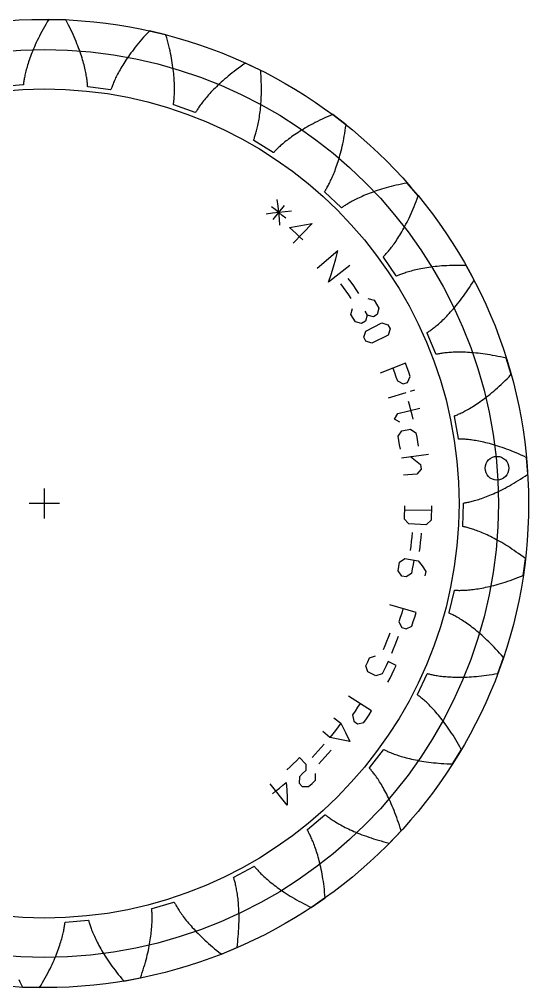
# Model space of a CAD drawing. Extents: x -3.2 to 3.2, y -3.2 to 3.2.
# Drawn here: x -0.16 to 3.2, y -3.2 to 3.2 of the extents above; entities that cross this region are included whole.
import ezdxf

# ---------------------------------------------------------------- set-up
doc = ezdxf.new("R2010")
doc.units = 0
doc.header["$MEASUREMENT"] = 0
for name, color, linetype in [('gear', 7, 'CONTINUOUS'), ('gear_guides', 5, 'CONTINUOUS'), ('gear_texts', 7, 'CONTINUOUS')]:
    doc.layers.add(name, color=color, linetype=linetype)

msp = doc.modelspace()

# ---------------------------------------------------------------- linework, layer by layer
at = {"layer": 'gear'}
msp.add_lwpolyline([(-0.168378, -3.146338), (-0.160129, -3.162644), (-0.15152, -3.179182), (-0.142543, -3.195946), (-0.142257, -3.196473), (-0.142113, -3.196737), (-0.142077, -3.196803), (-0.142059, -3.196836), (-0.14204, -3.196846), (-0.030646, -3.199853), (-0.030627, -3.199844), (-0.030607, -3.199812), (-0.030568, -3.199749), (-0.03041, -3.199493), (-0.030096, -3.198982), (-0.020228, -3.182727), (-0.010739, -3.166677), (-0.001622, -3.15084), (0.007129, -3.135222), (0.015519, -3.119828), (0.023557, -3.104666), (0.031247, -3.089741), (0.038597, -3.07506), (0.045613, -3.060628), (0.052303, -3.04645), (0.058673, -3.032533), (0.06473, -3.018882), (0.070481, -3.005503), (0.075934, -2.9924), (0.081095, -2.979579), (0.085973, -2.967044), (0.090573, -2.9548), (0.094905, -2.942853), (0.098974, -2.931207), (0.10279, -2.919865), (0.106359, -2.908833), (0.10969, -2.898115), (0.112789, -2.887714), (0.115666, -2.877634), (0.118327, -2.86788), (0.120782, -2.858455), (0.123037, -2.849361), (0.125101, -2.840604), (0.126982, -2.832184), (0.128688, -2.824107), (0.130228, -2.816374), (0.13161, -2.808989), (0.132841, -2.801953), (0.133931, -2.79527), (0.134888, -2.788942), (0.13572, -2.78297), (0.136435, -2.777357), (0.137042, -2.772105), (0.13755, -2.767215), (0.140491, -2.766435), (0.289544, -2.754826), (0.29257, -2.755141), (0.293828, -2.759893), (0.295242, -2.764988), (0.296818, -2.770422), (0.298564, -2.776193), (0.300489, -2.782297), (0.302601, -2.788731), (0.304907, -2.795491), (0.307415, -2.802574), (0.310134, -2.809975), (0.31307, -2.817691), (0.316232, -2.825717), (0.319627, -2.834049), (0.323263, -2.842684), (0.327147, -2.851616), (0.331287, -2.86084), (0.335689, -2.870353), (0.340362, -2.880148), (0.345312, -2.890222), (0.350546, -2.900568), (0.356072, -2.911182), (0.361896, -2.922058), (0.368025, -2.933191), (0.374466, -2.944574), (0.381225, -2.956202), (0.388309, -2.96807), (0.395725, -2.980171), (0.403478, -2.992498), (0.411576, -3.005047), (0.420024, -3.01781), (0.428828, -3.03078), (0.437995, -3.043952), (0.447529, -3.057318), (0.457438, -3.070873), (0.467726, -3.084607), (0.478399, -3.098516), (0.489462, -3.112591), (0.500921, -3.126826), (0.512781, -3.141212), (0.525046, -3.155743), (0.525436, -3.1562), (0.525631, -3.156428), (0.52568, -3.156485), (0.525705, -3.156513), (0.525725, -3.156519), (0.63531, -3.1363), (0.635328, -3.136288), (0.63534, -3.136252), (0.635365, -3.136182), (0.635466, -3.135899), (0.635668, -3.135333), (0.64194, -3.117382), (0.647885, -3.09971), (0.65351, -3.082324), (0.658822, -3.065227), (0.663829, -3.048426), (0.668538, -3.031924), (0.672957, -3.015727), (0.677094, -2.999838), (0.680957, -2.984262), (0.684553, -2.969004), (0.68789, -2.954066), (0.690977, -2.939455), (0.69382, -2.925172), (0.69643, -2.911221), (0.698813, -2.897607), (0.700977, -2.884332), (0.702932, -2.8714), (0.704684, -2.858813), (0.706244, -2.846575), (0.707618, -2.834688), (0.708815, -2.823155), (0.709845, -2.811978), (0.710714, -2.80116), (0.711432, -2.790703), (0.712007, -2.780608), (0.712448, -2.770879), (0.712764, -2.761515), (0.712962, -2.75252), (0.713051, -2.743893), (0.713041, -2.735638), (0.712939, -2.727754), (0.712755, -2.720243), (0.712497, -2.713105), (0.712174, -2.706341), (0.711794, -2.699952), (0.711366, -2.693938), (0.710898, -2.688298), (0.710401, -2.683035), (0.709881, -2.678146), (0.712595, -2.676772), (0.855977, -2.634427), (0.859002, -2.634105), (0.861222, -2.638492), (0.863663, -2.643182), (0.866335, -2.64817), (0.869243, -2.653452), (0.872395, -2.659022), (0.875798, -2.664877), (0.879459, -2.671009), (0.883385, -2.677416), (0.887583, -2.68409), (0.89206, -2.691026), (0.896821, -2.69822), (0.901875, -2.705664), (0.907226, -2.713354), (0.912883, -2.721283), (0.91885, -2.729446), (0.925134, -2.737835), (0.931741, -2.746445), (0.938677, -2.755269), (0.945948, -2.764301), (0.95356, -2.773534), (0.961518, -2.782962), (0.969827, -2.792577), (0.978494, -2.802372), (0.987523, -2.812341), (0.99692, -2.822476), (1.00669, -2.832771), (1.016837, -2.843217), (1.027367, -2.853808), (1.038283, -2.864535), (1.049592, -2.875392), (1.061297, -2.88637), (1.073402, -2.897462), (1.085912, -2.90866), (1.098831, -2.919956), (1.112162, -2.931341), (1.12591, -2.942809), (1.140078, -2.95435), (1.15467, -2.965956), (1.169689, -2.977619), (1.170165, -2.977985), (1.170403, -2.978167), (1.170463, -2.978213), (1.170493, -2.978236), (1.170514, -2.978237), (1.273501, -2.935676), (1.273515, -2.93566), (1.27352, -2.935623), (1.27353, -2.935549), (1.27357, -2.935251), (1.273649, -2.934656), (1.276053, -2.915793), (1.278194, -2.897271), (1.280081, -2.879095), (1.281722, -2.861268), (1.283126, -2.843793), (1.284302, -2.826672), (1.285256, -2.80991), (1.286, -2.793508), (1.286539, -2.77747), (1.286884, -2.761797), (1.287043, -2.746493), (1.287024, -2.731558), (1.286836, -2.716996), (1.286488, -2.702808), (1.285988, -2.688996), (1.285345, -2.675561), (1.284568, -2.662505), (1.283666, -2.649829), (1.282647, -2.637534), (1.28152, -2.625621), (1.280293, -2.614091), (1.278976, -2.602945), (1.277577, -2.592182), (1.276105, -2.581804), (1.274569, -2.571811), (1.272978, -2.562202), (1.271339, -2.552978), (1.269663, -2.544137), (1.267957, -2.535681), (1.26623, -2.527608), (1.264492, -2.519917), (1.26275, -2.512609), (1.261014, -2.50568), (1.259291, -2.499132), (1.257591, -2.492961), (1.255922, -2.487167), (1.254292, -2.481749), (1.252711, -2.476703), (1.251186, -2.47203), (1.253555, -2.470121), (1.385, -2.39889), (1.387892, -2.397947), (1.390975, -2.401777), (1.394339, -2.405856), (1.397989, -2.41018), (1.401931, -2.414742), (1.406173, -2.419535), (1.410719, -2.424554), (1.415575, -2.429792), (1.420747, -2.435242), (1.426241, -2.440897), (1.432062, -2.446751), (1.438215, -2.452798), (1.444706, -2.459029), (1.451539, -2.465438), (1.458721, -2.472018), (1.466254, -2.478761), (1.474145, -2.485661), (1.482398, -2.492709), (1.491017, -2.499898), (1.500007, -2.507221), (1.509372, -2.51467), (1.519116, -2.522237), (1.529243, -2.529914), (1.539757, -2.537693), (1.550662, -2.545567), (1.561961, -2.553527), (1.573657, -2.561566), (1.585755, -2.569674), (1.598256, -2.577844), (1.611165, -2.586067), (1.624484, -2.594335), (1.638215, -2.60264), (1.652362, -2.610973), (1.666927, -2.619325), (1.681912, -2.627688), (1.697319, -2.636053), (1.713151, -2.644411), (1.729409, -2.652755), (1.746095, -2.661073), (1.76321, -2.669359), (1.763752, -2.669618), (1.764023, -2.669747), (1.764091, -2.669779), (1.764125, -2.669795), (1.764146, -2.669792), (1.856033, -2.606749), (1.856044, -2.60673), (1.856041, -2.606693), (1.856035, -2.606618), (1.856012, -2.606319), (1.855966, -2.60572), (1.854395, -2.58677), (1.852639, -2.568208), (1.850705, -2.550037), (1.848604, -2.532258), (1.846345, -2.514872), (1.843935, -2.497882), (1.841384, -2.481287), (1.8387, -2.465089), (1.835894, -2.449289), (1.832973, -2.433887), (1.829946, -2.418884), (1.826822, -2.40428), (1.823611, -2.390075), (1.820321, -2.376269), (1.81696, -2.362863), (1.813538, -2.349855), (1.810063, -2.337246), (1.806545, -2.325035), (1.802992, -2.31322), (1.799413, -2.301802), (1.795816, -2.290779), (1.79221, -2.28015), (1.788604, -2.269914), (1.785007, -2.260068), (1.781426, -2.250613), (1.777872, -2.241545), (1.774351, -2.232863), (1.770873, -2.224564), (1.767447, -2.216647), (1.764079, -2.20911), (1.76078, -2.201949), (1.757557, -2.195161), (1.754418, -2.188746), (1.751371, -2.182698), (1.748425, -2.177016), (1.745588, -2.171696), (1.742868, -2.166734), (1.740272, -2.162128), (1.737808, -2.157874), (1.739729, -2.155514), (1.853492, -2.058511), (1.856125, -2.056987), (1.859937, -2.060092), (1.864075, -2.063383), (1.868544, -2.066854), (1.873349, -2.070496), (1.878494, -2.074303), (1.883984, -2.078267), (1.889823, -2.08238), (1.896016, -2.086636), (1.902565, -2.091025), (1.909476, -2.095542), (1.916752, -2.100176), (1.924396, -2.104922), (1.932413, -2.10977), (1.940805, -2.114713), (1.949577, -2.119743), (1.95873, -2.124851), (1.968267, -2.130029), (1.978193, -2.135269), (1.988509, -2.140563), (1.999218, -2.145902), (2.010322, -2.151278), (2.021824, -2.156681), (2.033726, -2.162105), (2.04603, -2.16754), (2.058736, -2.172977), (2.071849, -2.178407), (2.085367, -2.183823), (2.099294, -2.189216), (2.113631, -2.194575), (2.128377, -2.199894), (2.143535, -2.205162), (2.159106, -2.210371), (2.175089, -2.215513), (2.191485, -2.220577), (2.208295, -2.225556), (2.225518, -2.230441), (2.243155, -2.235221), (2.261206, -2.239889), (2.279671, -2.244435), (2.280254, -2.244575), (2.280546, -2.244645), (2.280619, -2.244663), (2.280656, -2.244672), (2.280676, -2.244664), (2.357448, -2.163894), (2.357455, -2.163874), (2.357444, -2.163838), (2.357423, -2.163766), (2.357338, -2.163478), (2.357169, -2.162902), (2.351692, -2.144692), (2.346114, -2.126901), (2.340445, -2.109529), (2.334694, -2.092575), (2.328869, -2.07604), (2.322979, -2.059921), (2.317034, -2.04422), (2.311041, -2.028934), (2.305011, -2.014062), (2.298951, -1.999604), (2.292871, -1.985558), (2.28678, -1.971923), (2.280685, -1.958696), (2.274596, -1.945876), (2.268522, -1.933461), (2.26247, -1.92145), (2.25645, -1.909838), (2.25047, -1.898625), (2.244538, -1.887808), (2.238663, -1.877383), (2.232853, -1.867349), (2.227116, -1.857702), (2.22146, -1.848439), (2.215895, -1.839557), (2.210427, -1.831052), (2.205064, -1.822921), (2.199816, -1.815161), (2.194689, -1.807767), (2.189691, -1.800735), (2.18483, -1.794062), (2.180114, -1.787744), (2.17555, -1.781775), (2.171145, -1.776152), (2.166908, -1.770871), (2.162845, -1.765925), (2.158964, -1.761311), (2.155271, -1.757024), (2.151774, -1.753058), (2.14848, -1.749408), (2.149868, -1.746701), (2.240977, -1.628165), (2.243236, -1.626127), (2.24761, -1.628372), (2.252342, -1.630731), (2.257435, -1.633196), (2.262892, -1.63576), (2.268716, -1.638413), (2.274911, -1.641149), (2.281477, -1.643959), (2.288419, -1.646834), (2.295738, -1.649766), (2.303437, -1.652747), (2.311517, -1.655767), (2.319982, -1.65882), (2.328831, -1.661895), (2.338068, -1.664986), (2.347693, -1.668082), (2.357708, -1.671175), (2.368114, -1.674257), (2.378912, -1.677319), (2.390104, -1.680352), (2.401689, -1.683348), (2.413668, -1.686297), (2.426042, -1.689192), (2.438811, -1.692022), (2.451976, -1.69478), (2.465535, -1.697457), (2.47949, -1.700042), (2.493839, -1.702529), (2.508583, -1.704908), (2.523721, -1.70717), (2.539251, -1.709306), (2.555173, -1.711308), (2.571486, -1.713166), (2.588189, -1.714872), (2.60528, -1.716417), (2.622757, -1.717792), (2.64062, -1.718989), (2.658866, -1.719998), (2.677493, -1.720811), (2.696499, -1.721419), (2.697099, -1.721435), (2.697399, -1.721442), (2.697474, -1.721444), (2.697512, -1.721445), (2.69753, -1.721434), (2.755831, -1.626467), (2.755833, -1.626446), (2.755815, -1.626413), (2.75578, -1.626347), (2.755637, -1.626082), (2.755352, -1.625554), (2.746208, -1.608881), (2.737054, -1.592639), (2.727897, -1.576825), (2.718746, -1.561437), (2.70961, -1.546474), (2.700498, -1.531933), (2.691418, -1.51781), (2.682378, -1.504104), (2.673388, -1.490812), (2.664455, -1.477929), (2.655587, -1.465454), (2.646794, -1.453383), (2.638083, -1.441713), (2.629461, -1.430439), (2.620938, -1.419559), (2.612522, -1.409067), (2.604219, -1.398961), (2.596038, -1.389237), (2.587987, -1.379889), (2.580073, -1.370914), (2.572303, -1.362307), (2.564686, -1.354063), (2.557228, -1.346179), (2.549937, -1.338648), (2.542821, -1.331466), (2.535885, -1.324627), (2.529138, -1.318128), (2.522585, -1.311961), (2.516235, -1.306123), (2.510093, -1.300606), (2.504166, -1.295406), (2.498461, -1.290517), (2.492983, -1.285933), (2.48774, -1.281647), (2.482738, -1.277655), (2.477982, -1.273948), (2.473479, -1.270522), (2.469234, -1.26737), (2.465253, -1.264485), (2.466048, -1.261549), (2.530521, -1.126661), (2.532306, -1.124198), (2.537052, -1.125484), (2.542171, -1.126807), (2.547665, -1.12816), (2.553536, -1.129533), (2.559785, -1.130918), (2.566412, -1.132306), (2.57342, -1.133689), (2.580808, -1.135058), (2.588576, -1.136404), (2.596727, -1.137719), (2.605259, -1.138993), (2.614172, -1.140219), (2.623468, -1.141388), (2.633145, -1.14249), (2.643204, -1.143517), (2.653643, -1.144461), (2.664463, -1.145312), (2.675662, -1.146062), (2.687239, -1.146702), (2.699194, -1.147224), (2.711524, -1.147618), (2.72423, -1.147876), (2.737309, -1.14799), (2.750759, -1.147951), (2.764579, -1.147749), (2.778766, -1.147378), (2.793319, -1.146827), (2.808235, -1.146088), (2.823512, -1.145153), (2.839147, -1.144014), (2.855137, -1.142661), (2.87148, -1.141087), (2.888173, -1.139283), (2.905211, -1.137241), (2.922593, -1.134953), (2.940314, -1.132409), (2.958371, -1.129603), (2.97676, -1.126525), (2.995477, -1.123168), (2.996067, -1.123059), (2.996362, -1.123004), (2.996436, -1.12299), (2.996473, -1.122983), (2.996488, -1.122968), (3.033771, -1.017955), (3.033769, -1.017934), (3.033744, -1.017905), (3.033696, -1.017848), (3.033501, -1.01762), (3.033112, -1.017162), (3.020702, -1.002754), (3.008371, -0.98877), (2.996126, -0.975206), (2.983976, -0.962057), (2.971929, -0.94932), (2.959992, -0.936991), (2.948175, -0.925065), (2.936483, -0.913538), (2.924925, -0.902405), (2.913509, -0.891662), (2.902242, -0.881303), (2.891131, -0.871324), (2.880183, -0.86172), (2.869406, -0.852485), (2.858807, -0.843614), (2.848393, -0.835102), (2.838171, -0.826943), (2.828147, -0.819132), (2.818328, -0.811662), (2.808721, -0.804529), (2.799332, -0.797725), (2.790167, -0.791246), (2.781233, -0.785084), (2.772536, -0.779233), (2.764081, -0.773688), (2.755875, -0.768441), (2.747924, -0.763486), (2.740233, -0.758817), (2.732807, -0.754426), (2.725652, -0.750307), (2.718774, -0.746453), (2.712177, -0.742857), (2.705866, -0.739512), (2.699847, -0.73641), (2.694124, -0.733544), (2.688701, -0.730908), (2.683584, -0.728493), (2.678776, -0.726292), (2.674283, -0.724298), (2.67445, -0.721261), (2.709469, -0.575915), (2.710703, -0.573135), (2.715612, -0.573406), (2.720894, -0.573637), (2.72655, -0.573817), (2.732578, -0.57394), (2.738978, -0.573995), (2.74575, -0.573975), (2.752892, -0.573871), (2.760402, -0.573674), (2.768281, -0.573375), (2.776527, -0.572967), (2.785138, -0.57244), (2.794111, -0.571786), (2.803447, -0.570996), (2.813142, -0.570062), (2.823194, -0.568976), (2.833602, -0.567728), (2.844362, -0.566311), (2.855472, -0.564716), (2.866929, -0.562936), (2.878731, -0.56096), (2.890874, -0.558782), (2.903356, -0.556393), (2.916172, -0.553785), (2.92932, -0.55095), (2.942796, -0.54788), (2.956596, -0.544567), (2.970717, -0.541002), (2.985153, -0.537178), (2.999902, -0.533088), (3.014958, -0.528723), (3.030318, -0.524075), (3.045977, -0.519138), (3.061929, -0.513903), (3.078171, -0.508363), (3.094697, -0.50251), (3.111502, -0.496338), (3.128581, -0.489838), (3.145928, -0.483005), (3.163538, -0.47583), (3.164093, -0.4756), (3.16437, -0.475485), (3.16444, -0.475456), (3.164474, -0.475442), (3.164486, -0.475424), (3.179121, -0.364954), (3.179114, -0.364934), (3.179084, -0.364911), (3.179025, -0.364865), (3.178787, -0.364682), (3.178311, -0.364315), (3.163177, -0.352803), (3.148207, -0.341688), (3.13341, -0.330965), (3.118792, -0.32063), (3.10436, -0.310677), (3.090121, -0.301098), (3.076082, -0.29189), (3.062249, -0.283046), (3.048629, -0.274559), (3.035229, -0.266424), (3.022054, -0.258634), (3.009111, -0.251184), (2.996406, -0.244065), (2.983944, -0.237273), (2.971733, -0.2308), (2.959777, -0.224639), (2.948081, -0.218784), (2.936652, -0.213227), (2.925495, -0.207962), (2.914614, -0.202982), (2.904016, -0.198279), (2.893704, -0.193847), (2.883684, -0.189677), (2.873961, -0.185763), (2.864538, -0.182096), (2.855421, -0.17867), (2.846613, -0.175477), (2.838119, -0.172509), (2.829943, -0.169758), (2.822088, -0.167216), (2.814558, -0.164877), (2.807358, -0.162731), (2.80049, -0.16077), (2.793957, -0.158988), (2.787763, -0.157375), (2.781911, -0.155923), (2.776404, -0.154625), (2.771243, -0.153472), (2.766433, -0.152456), (2.765965, -0.14945), (2.77, 0), (2.770629, 0.002976), (2.775487, 0.003732), (2.780702, 0.004605), (2.786272, 0.005604), (2.792193, 0.006737), (2.798465, 0.008014), (2.805085, 0.009441), (2.812049, 0.011028), (2.819355, 0.012782), (2.826999, 0.014712), (2.83498, 0.016826), (2.843293, 0.019132), (2.851934, 0.021638), (2.860902, 0.024351), (2.870191, 0.02728), (2.879797, 0.030433), (2.889718, 0.033817), (2.899948, 0.03744), (2.910484, 0.04131), (2.921321, 0.045434), (2.932454, 0.04982), (2.943879, 0.054475), (2.955591, 0.059407), (2.967586, 0.064622), (2.979857, 0.070129), (2.9924, 0.075934), (3.005209, 0.082044), (3.01828, 0.088467), (3.031606, 0.095209), (3.045182, 0.102276), (3.059002, 0.109676), (3.07306, 0.117416), (3.08735, 0.125501), (3.101865, 0.133938), (3.1166, 0.142734), (3.131548, 0.151895), (3.146703, 0.161426), (3.162057, 0.171334), (3.177604, 0.181625), (3.193338, 0.192305), (3.193833, 0.192645), (3.19408, 0.192815), (3.194142, 0.192858), (3.194173, 0.192879), (3.194181, 0.192899), (3.185528, 0.303997), (3.185517, 0.304016), (3.185483, 0.304032), (3.185415, 0.304065), (3.185144, 0.304194), (3.184603, 0.304454), (3.167406, 0.312569), (3.150452, 0.320328), (3.133749, 0.32774), (3.117302, 0.33481), (3.101115, 0.341545), (3.085196, 0.347954), (3.069549, 0.354042), (3.05418, 0.359817), (3.039093, 0.365286), (3.024294, 0.370457), (3.009788, 0.375338), (2.995579, 0.379935), (2.981671, 0.384256), (2.96807, 0.388309), (2.954779, 0.392102), (2.941803, 0.395642), (2.929146, 0.398938), (2.916812, 0.401997), (2.904804, 0.404827), (2.893125, 0.407436), (2.881781, 0.409832), (2.870773, 0.412024), (2.860105, 0.41402), (2.84978, 0.415827), (2.839801, 0.417454), (2.830171, 0.41891), (2.820891, 0.420202), (2.811966, 0.421339), (2.803396, 0.42233), (2.795185, 0.423183), (2.787333, 0.423906), (2.779844, 0.424508), (2.772718, 0.424997), (2.765958, 0.425383), (2.759564, 0.425673), (2.753538, 0.425876), (2.747881, 0.426), (2.742594, 0.426055), (2.737678, 0.426049), (2.736595, 0.428892), (2.709469, 0.575915), (2.709466, 0.578957), (2.71406, 0.580706), (2.71898, 0.582644), (2.72422, 0.58478), (2.729777, 0.58712), (2.735646, 0.589672), (2.741824, 0.592445), (2.748306, 0.595445), (2.755087, 0.59868), (2.762164, 0.602157), (2.76953, 0.605884), (2.777182, 0.609868), (2.785114, 0.614115), (2.793321, 0.618634), (2.801798, 0.62343), (2.810539, 0.628511), (2.81954, 0.633884), (2.828793, 0.639555), (2.838294, 0.645531), (2.848037, 0.651818), (2.858015, 0.658423), (2.868222, 0.665352), (2.878653, 0.672611), (2.889301, 0.680206), (2.900159, 0.688144), (2.911221, 0.69643), (2.92248, 0.70507), (2.93393, 0.714069), (2.945563, 0.723434), (2.957373, 0.73317), (2.969353, 0.743282), (2.981494, 0.753775), (2.993791, 0.764655), (3.006235, 0.775926), (3.018819, 0.787593), (3.031536, 0.799661), (3.044377, 0.812135), (3.057336, 0.825019), (3.070404, 0.838318), (3.083574, 0.852035), (3.083987, 0.852471), (3.084193, 0.852688), (3.084245, 0.852743), (3.084271, 0.85277), (3.084274, 0.852791), (3.052711, 0.959663), (3.052697, 0.959679), (3.052661, 0.959687), (3.052588, 0.959705), (3.052296, 0.959776), (3.051712, 0.959917), (3.033204, 0.964279), (3.015007, 0.968344), (2.997128, 0.972121), (2.97957, 0.975617), (2.962337, 0.97884), (2.945434, 0.981798), (2.928863, 0.9845), (2.912629, 0.986954), (2.896735, 0.989167), (2.881184, 0.991148), (2.86598, 0.992906), (2.851125, 0.994448), (2.836623, 0.995783), (2.822476, 0.99692), (2.808688, 0.997867), (2.795259, 0.998632), (2.782193, 0.999224), (2.769493, 0.999651), (2.757158, 0.999923), (2.745193, 1.000047), (2.733598, 1.000033), (2.722375, 0.999888), (2.711525, 0.999622), (2.70105, 0.999243), (2.690951, 0.99876), (2.681228, 0.998181), (2.671883, 0.997516), (2.662916, 0.996773), (2.654328, 0.99596), (2.646119, 0.995087), (2.638288, 0.994162), (2.630838, 0.993194), (2.623766, 0.992191), (2.617073, 0.991162), (2.610758, 0.990116), (2.604822, 0.989062), (2.599263, 0.988008), (2.59408, 0.986962), (2.589272, 0.985934), (2.587622, 0.98849), (2.530521, 1.126661), (2.529885, 1.129635), (2.534016, 1.132301), (2.538425, 1.13522), (2.543107, 1.138398), (2.548055, 1.141842), (2.553266, 1.145559), (2.558732, 1.149556), (2.564449, 1.153838), (2.57041, 1.158412), (2.576608, 1.163285), (2.583039, 1.168462), (2.589695, 1.173949), (2.596571, 1.179753), (2.603659, 1.185879), (2.610954, 1.192333), (2.618448, 1.199121), (2.626134, 1.206247), (2.634006, 1.213718), (2.642057, 1.221539), (2.65028, 1.229714), (2.658666, 1.238249), (2.66721, 1.247149), (2.675904, 1.256418), (2.68474, 1.266061), (2.693711, 1.276083), (2.702808, 1.286488), (2.712025, 1.29728), (2.721353, 1.308464), (2.730785, 1.320043), (2.740313, 1.332021), (2.749928, 1.344403), (2.759623, 1.357191), (2.769388, 1.370389), (2.779217, 1.384001), (2.789101, 1.39803), (2.79903, 1.412478), (2.808998, 1.427349), (2.818995, 1.442646), (2.829012, 1.458371), (2.839042, 1.474527), (2.839355, 1.475039), (2.839512, 1.475295), (2.839551, 1.475359), (2.839571, 1.475391), (2.83957, 1.475412), (2.786477, 1.573386), (2.78646, 1.573399), (2.786422, 1.5734), (2.786347, 1.573402), (2.786047, 1.57341), (2.785447, 1.573427), (2.766436, 1.573845), (2.747792, 1.574039), (2.729519, 1.574016), (2.711617, 1.573785), (2.694091, 1.573354), (2.676942, 1.572734), (2.660171, 1.571931), (2.643782, 1.570956), (2.627775, 1.569816), (2.612152, 1.568521), (2.596914, 1.567079), (2.582064, 1.565499), (2.567601, 1.56379), (2.553527, 1.561961), (2.539843, 1.56002), (2.526549, 1.557976), (2.513646, 1.555839), (2.501133, 1.553617), (2.489012, 1.551318), (2.477282, 1.548951), (2.465944, 1.546526), (2.454996, 1.544051), (2.444439, 1.541535), (2.434272, 1.538987), (2.424493, 1.536414), (2.415104, 1.533827), (2.406101, 1.531234), (2.397484, 1.528642), (2.389253, 1.526062), (2.381404, 1.523501), (2.373938, 1.520968), (2.366851, 1.518472), (2.360142, 1.516021), (2.353809, 1.513623), (2.34785, 1.511287), (2.342263, 1.509022), (2.337044, 1.506835), (2.332192, 1.504734), (2.327703, 1.502729), (2.325558, 1.504886), (2.240977, 1.628165), (2.239737, 1.630943), (2.243223, 1.634409), (2.246929, 1.638181), (2.250847, 1.642263), (2.254972, 1.646661), (2.259296, 1.65138), (2.263812, 1.656425), (2.268513, 1.661803), (2.273393, 1.667516), (2.278443, 1.673571), (2.283657, 1.679972), (2.289027, 1.686724), (2.294545, 1.69383), (2.300205, 1.701296), (2.305998, 1.709126), (2.311917, 1.717323), (2.317954, 1.725892), (2.324101, 1.734836), (2.33035, 1.74416), (2.336693, 1.753866), (2.343122, 1.763958), (2.349629, 1.77444), (2.356205, 1.785314), (2.362843, 1.796584), (2.369534, 1.808252), (2.376269, 1.820321), (2.383041, 1.832793), (2.38984, 1.845672), (2.396659, 1.858959), (2.403488, 1.872656), (2.410318, 1.886766), (2.417142, 1.901291), (2.423951, 1.916231), (2.430735, 1.931589), (2.437485, 1.947366), (2.444194, 1.963563), (2.450852, 1.980182), (2.45745, 1.997223), (2.463979, 2.014687), (2.470431, 2.032575), (2.470631, 2.033141), (2.470731, 2.033424), (2.470756, 2.033495), (2.470769, 2.03353), (2.470763, 2.033551), (2.398461, 2.118345), (2.398441, 2.118354), (2.398404, 2.118347), (2.39833, 2.118333), (2.398035, 2.118279), (2.397445, 2.118171), (2.378762, 2.114628), (2.360485, 2.11094), (2.342616, 2.107118), (2.325154, 2.103171), (2.3081, 2.099106), (2.291454, 2.094933), (2.275217, 2.090661), (2.259389, 2.0863), (2.243968, 2.081857), (2.228956, 2.077342), (2.214352, 2.072763), (2.200154, 2.068131), (2.186363, 2.063452), (2.172977, 2.058736), (2.159995, 2.053993), (2.147416, 2.04923), (2.135239, 2.044457), (2.123462, 2.039681), (2.112084, 2.034912), (2.101103, 2.030159), (2.090516, 2.02543), (2.080322, 2.020733), (2.070519, 2.016077), (2.061104, 2.01147), (2.052074, 2.006921), (2.043427, 2.002438), (2.035161, 1.998029), (2.027271, 1.993703), (2.019756, 1.989467), (2.012611, 1.98533), (2.005834, 1.981301), (1.999421, 1.977385), (1.993369, 1.973593), (1.987673, 1.969931), (1.98233, 1.966407), (1.977335, 1.96303), (1.972686, 1.959805), (1.968376, 1.956742), (1.964402, 1.953848), (1.961855, 1.955511), (1.853492, 2.058511), (1.851701, 2.06097), (1.85439, 2.065086), (1.857231, 2.069545), (1.860215, 2.074353), (1.863335, 2.079512), (1.866584, 2.085027), (1.869952, 2.090901), (1.873432, 2.097139), (1.877017, 2.103742), (1.880698, 2.110714), (1.884467, 2.118059), (1.888316, 2.12578), (1.892237, 2.133879), (1.896221, 2.142358), (1.900259, 2.151221), (1.904344, 2.16047), (1.908468, 2.170107), (1.912621, 2.180134), (1.916795, 2.190553), (1.920981, 2.201366), (1.925171, 2.212574), (1.929357, 2.224179), (1.933529, 2.236183), (1.937678, 2.248587), (1.941797, 2.261391), (1.945876, 2.274596), (1.949907, 2.288204), (1.95388, 2.302215), (1.957787, 2.316629), (1.961619, 2.331447), (1.965366, 2.346669), (1.969021, 2.362295), (1.972575, 2.378324), (1.976017, 2.394757), (1.97934, 2.411593), (1.982535, 2.428831), (1.985592, 2.446471), (1.988503, 2.464511), (1.991258, 2.482951), (1.99385, 2.50179), (1.993928, 2.502385), (1.993967, 2.502683), (1.993977, 2.502757), (1.993982, 2.502794), (1.993972, 2.502813), (1.90562, 2.570722), (1.905599, 2.570727), (1.905564, 2.570712), (1.905495, 2.570684), (1.905217, 2.570569), (1.904662, 2.570341), (1.887124, 2.56299), (1.870014, 2.555584), (1.853329, 2.54813), (1.83707, 2.540638), (1.821234, 2.533116), (1.805819, 2.525574), (1.790825, 2.51802), (1.776249, 2.510462), (1.76209, 2.502911), (1.748344, 2.495373), (1.735011, 2.487858), (1.722087, 2.480375), (1.70957, 2.472931), (1.697457, 2.465535), (1.685745, 2.458196), (1.674431, 2.450922), (1.663513, 2.443721), (1.652986, 2.436602), (1.642848, 2.429572), (1.633095, 2.422639), (1.623723, 2.415812), (1.614728, 2.409098), (1.606107, 2.402505), (1.597855, 2.396042), (1.589969, 2.389715), (1.582443, 2.383532), (1.575274, 2.377501), (1.568456, 2.371629), (1.561986, 2.365923), (1.555858, 2.360392), (1.550067, 2.355041), (1.544608, 2.349878), (1.539476, 2.34491), (1.534666, 2.340144), (1.530172, 2.335586), (1.525989, 2.331244), (1.522111, 2.327123), (1.518533, 2.323231), (1.515247, 2.319574), (1.51241, 2.320671), (1.385, 2.39889), (1.382737, 2.400924), (1.384512, 2.405508), (1.386363, 2.410461), (1.388283, 2.415784), (1.390262, 2.421479), (1.392293, 2.427549), (1.394366, 2.433995), (1.396474, 2.44082), (1.398607, 2.448024), (1.400758, 2.455609), (1.402918, 2.463578), (1.405078, 2.47193), (1.407229, 2.480666), (1.409362, 2.489789), (1.41147, 2.499298), (1.413543, 2.509194), (1.415573, 2.519478), (1.41755, 2.530149), (1.419467, 2.541208), (1.421313, 2.552655), (1.423082, 2.56449), (1.424763, 2.576712), (1.426348, 2.589321), (1.427828, 2.602316), (1.429195, 2.615696), (1.430439, 2.629461), (1.431552, 2.64361), (1.432525, 2.658141), (1.43335, 2.673052), (1.434017, 2.688343), (1.434519, 2.704012), (1.434845, 2.720056), (1.434988, 2.736474), (1.434939, 2.753263), (1.434689, 2.770422), (1.434229, 2.787948), (1.433552, 2.805838), (1.432649, 2.824089), (1.43151, 2.842699), (1.430128, 2.861664), (1.430081, 2.862263), (1.430057, 2.862562), (1.430051, 2.862637), (1.430048, 2.862674), (1.430035, 2.862691), (1.329494, 2.910746), (1.329473, 2.910746), (1.329442, 2.910725), (1.32938, 2.910683), (1.329132, 2.910513), (1.328637, 2.910174), (1.313011, 2.899338), (1.297814, 2.888536), (1.283044, 2.877776), (1.268697, 2.867067), (1.254771, 2.856417), (1.241262, 2.845835), (1.228166, 2.835328), (1.21548, 2.824906), (1.2032, 2.814575), (1.191322, 2.804344), (1.179842, 2.794222), (1.168756, 2.784214), (1.15806, 2.774331), (1.147749, 2.764579), (1.137819, 2.754965), (1.128265, 2.745498), (1.119083, 2.736184), (1.110266, 2.727031), (1.101812, 2.718047), (1.093713, 2.709238), (1.085965, 2.700612), (1.078563, 2.692174), (1.071501, 2.683933), (1.064773, 2.675895), (1.058375, 2.668067), (1.052299, 2.660455), (1.04654, 2.653065), (1.041092, 2.645904), (1.035949, 2.638977), (1.031105, 2.632292), (1.026553, 2.625854), (1.022287, 2.619669), (1.018301, 2.613743), (1.014587, 2.608081), (1.011139, 2.602689), (1.00795, 2.597572), (1.005013, 2.592735), (1.002322, 2.588184), (0.999869, 2.583923), (0.996866, 2.584407), (0.855977, 2.634427), (0.853341, 2.635945), (0.854124, 2.640798), (0.854905, 2.646028), (0.855676, 2.651633), (0.856428, 2.657616), (0.857152, 2.663975), (0.85784, 2.670711), (0.858483, 2.677825), (0.859072, 2.685315), (0.859599, 2.693182), (0.860054, 2.701426), (0.86043, 2.710044), (0.860718, 2.719037), (0.860908, 2.728404), (0.860993, 2.738143), (0.860963, 2.748254), (0.86081, 2.758735), (0.860526, 2.769584), (0.860101, 2.7808), (0.859527, 2.792381), (0.858797, 2.804325), (0.8579, 2.816629), (0.856829, 2.829292), (0.855575, 2.842311), (0.85413, 2.855683), (0.852485, 2.869406), (0.850632, 2.883477), (0.848563, 2.897893), (0.846269, 2.91265), (0.843743, 2.927745), (0.840975, 2.943176), (0.837959, 2.958937), (0.834685, 2.975026), (0.831146, 2.991438), (0.827334, 3.00817), (0.823241, 3.025217), (0.818859, 3.042576), (0.814181, 3.06024), (0.809198, 3.078207), (0.803903, 3.096471), (0.803732, 3.097046), (0.803647, 3.097334), (0.803625, 3.097406), (0.803615, 3.097442), (0.803598, 3.097455), (0.695263, 3.123557), (0.695243, 3.123553), (0.695217, 3.123525), (0.695165, 3.123471), (0.694958, 3.123254), (0.694544, 3.122819), (0.681512, 3.108971), (0.668893, 3.095245), (0.656683, 3.08165), (0.644876, 3.068192), (0.633469, 3.054879), (0.622455, 3.04172), (0.611829, 3.02872), (0.601587, 3.015887), (0.591724, 3.003229), (0.582232, 2.990752), (0.573108, 2.978464), (0.564345, 2.966371), (0.555938, 2.954479), (0.54788, 2.942796), (0.540166, 2.931328), (0.532789, 2.920081), (0.525743, 2.909062), (0.519023, 2.898277), (0.512621, 2.887731), (0.50653, 2.87743), (0.500745, 2.867382), (0.495259, 2.85759), (0.490065, 2.848061), (0.485156, 2.838799), (0.480524, 2.829812), (0.476164, 2.821102), (0.472068, 2.812677), (0.468228, 2.804539), (0.464637, 2.796695), (0.461289, 2.789149), (0.458175, 2.781906), (0.455288, 2.774969), (0.452621, 2.768343), (0.450165, 2.762033), (0.447913, 2.756041), (0.445858, 2.750373), (0.443991, 2.745031), (0.442305, 2.74002), (0.440792, 2.735343), (0.437753, 2.735191), (0.289544, 2.754826), (0.28665, 2.755763), (0.286406, 2.760673), (0.286083, 2.76595), (0.285672, 2.771594), (0.285163, 2.777602), (0.28455, 2.783973), (0.283822, 2.790705), (0.282972, 2.797797), (0.281991, 2.805246), (0.28087, 2.813051), (0.279602, 2.821208), (0.278178, 2.829717), (0.276589, 2.838573), (0.274828, 2.847775), (0.272886, 2.857319), (0.270755, 2.867203), (0.268426, 2.877423), (0.265892, 2.887976), (0.263145, 2.898858), (0.260176, 2.910067), (0.256978, 2.921597), (0.253543, 2.933446), (0.249862, 2.94561), (0.245929, 2.958084), (0.241735, 2.970863), (0.237273, 2.983944), (0.232535, 2.997323), (0.227514, 3.010993), (0.222202, 3.024951), (0.216592, 3.039191), (0.210677, 3.053709), (0.20445, 3.068499), (0.197902, 3.083555), (0.191029, 3.098873), (0.183821, 3.114447), (0.176273, 3.130271), (0.168378, 3.146338), (0.160129, 3.162644), (0.15152, 3.179182), (0.142543, 3.195946), (0.142257, 3.196473), (0.142113, 3.196737), (0.142077, 3.196803), (0.142059, 3.196836), (0.14204, 3.196846), (0.030646, 3.199853), (0.030627, 3.199844), (0.030607, 3.199812), (0.030568, 3.199749), (0.03041, 3.199493), (0.030096, 3.198982), (0.020228, 3.182727), (0.010739, 3.166677), (0.001622, 3.15084), (-0.007129, 3.135222), (-0.015519, 3.119828), (-0.023557, 3.104666), (-0.031247, 3.089741), (-0.038597, 3.07506), (-0.045613, 3.060628), (-0.052303, 3.04645), (-0.058673, 3.032533), (-0.06473, 3.018882), (-0.070481, 3.005503), (-0.075934, 2.9924), (-0.081095, 2.979579), (-0.085973, 2.967044), (-0.090573, 2.9548), (-0.094905, 2.942853), (-0.098974, 2.931207), (-0.10279, 2.919865), (-0.106359, 2.908833), (-0.10969, 2.898115), (-0.112789, 2.887714), (-0.115666, 2.877634), (-0.118327, 2.86788), (-0.120782, 2.858455), (-0.123037, 2.849361), (-0.125101, 2.840604), (-0.126982, 2.832184), (-0.128688, 2.824107), (-0.130228, 2.816374), (-0.13161, 2.808989), (-0.132841, 2.801953), (-0.133931, 2.79527), (-0.134888, 2.788942), (-0.13572, 2.78297), (-0.136435, 2.777357), (-0.137042, 2.772105), (-0.13755, 2.767215), (-0.140491, 2.766435), (-0.289544, 2.754826)], dxfattribs=at)
at = {"layer": 'gear_guides'}
for p, q in [((0, 0.1), (0, -0.1)), ((0.1, 0), (-0.1, 0))]:
    msp.add_line(p, q, dxfattribs=at)
for centre, radius in [((0, 0), 3.2), ((0, 0), 3), ((0, 0), 2.740636), ((2.990942, 0.232956), 0.0785)]:
    msp.add_circle(centre, radius, dxfattribs=at)
at = {"layer": 'gear_texts'}
for points in [[(1.556939, 1.839577), (1.553583, 1.881484), (1.549436, 1.923577), (1.544493, 1.965844), (1.538749, 2.008271)], [(1.634462, 1.931174), (1.591785, 1.92775), (1.549436, 1.923577), (1.507425, 1.918664), (1.465764, 1.913017)], [(1.5957, 1.885375), (1.572684, 1.904617), (1.549436, 1.923577), (1.525959, 1.942254), (1.502257, 1.960644)], [(1.511797, 1.876851), (1.587074, 1.970304)], [(1.707743, 1.742761), (1.68645, 1.763374), (1.664909, 1.783726), (1.643122, 1.803816), (1.621092, 1.823639), (1.670058, 1.833386), (1.719496, 1.842209), (1.76939, 1.850097), (1.64498, 1.720012)], [(2.019326, 1.573506), (1.877342, 1.462869), (1.894594, 1.513651), (1.910884, 1.565063), (1.926199, 1.61709), (1.940528, 1.669716), (1.804085, 1.552314)], [(2.078646, 1.388968), (2.061623, 1.414111), (2.044296, 1.439046), (2.026667, 1.463769), (2.00874, 1.488276)], [(2.028758, 1.355632), (2.012144, 1.380173), (1.995233, 1.404509), (1.978027, 1.428639), (1.96053, 1.452557)], [(2.137111, 1.354126), (2.178934, 1.343818), (2.195095, 1.317255), (2.210931, 1.290497), (2.200351, 1.248742), (2.17426, 1.233935), (2.133203, 1.245128), (2.122077, 1.20432), (2.095986, 1.189513), (2.055475, 1.199759), (2.040752, 1.224635), (2.025728, 1.249331), (2.035746, 1.289899)], [(2.117923, 1.270945), (2.133203, 1.245128)], [(2.164316, 1.060112), (2.124501, 1.072798), (2.111315, 1.098522), (2.12426, 1.138253), (2.230032, 1.194929), (2.270994, 1.181603), (2.285178, 1.153934), (2.272082, 1.112898), (2.164316, 1.060112)], [(2.302451, 0.894216), (2.313141, 0.866185), (2.323491, 0.838027), (2.333498, 0.809746), (2.37162, 0.790835), (2.400079, 0.800325), (2.418524, 0.839251), (2.408153, 0.868563), (2.397426, 0.897747), (2.386345, 0.926798), (2.218556, 0.861633)], [(2.275403, 0.697813), (2.390129, 0.732997)], [(2.41881, 0.741793), (2.447492, 0.750589)], [(2.437155, 0.557026), (2.430209, 0.586585), (2.422906, 0.616058), (2.415245, 0.64544), (2.407228, 0.674726)], [(2.349417, 0.536973), (2.313559, 0.558429), (2.335681, 0.59388), (2.481056, 0.630843)], [(2.352623, 0.35995), (2.348078, 0.388497), (2.343186, 0.416986), (2.337949, 0.445415), (2.361766, 0.479749), (2.420566, 0.491693), (2.455829, 0.467873), (2.46133, 0.438011), (2.466469, 0.408085), (2.471243, 0.378098)], [(2.360672, 0.3027), (2.53921, 0.325593)], [(2.420185, 0.310331), (2.453576, 0.284368), (2.486689, 0.257639), (2.489635, 0.227418), (2.462307, 0.194798), (2.372587, 0.1877)], [(2.379956, -0.014453), (2.379605, -0.043358), (2.378903, -0.072256), (2.37785, -0.101144), (2.406401, -0.131655), (2.526222, -0.138211), (2.557687, -0.108793), (2.55882, -0.077721), (2.559575, -0.046637), (2.559953, -0.015546)], [(2.559575, -0.046637), (2.379605, -0.043358)], [(2.420185, -0.310331), (2.423775, -0.280914), (2.427008, -0.251456), (2.429883, -0.22196), (2.4324, -0.192432)], [(2.479698, -0.317962), (2.483376, -0.287822), (2.486689, -0.257639), (2.489635, -0.227418), (2.492213, -0.197163)], [(2.441588, -0.373561), (2.436871, -0.403188), (2.431794, -0.432755), (2.426359, -0.462258), (2.391166, -0.485721), (2.361766, -0.479749), (2.337949, -0.445415), (2.343186, -0.416986), (2.348078, -0.388497), (2.382278, -0.364487), (2.471243, -0.378098), (2.496066, -0.412982), (2.520402, -0.448523), (2.514769, -0.479102)], [(2.370069, -0.695466), (2.361447, -0.724201), (2.352477, -0.752828), (2.34316, -0.781345), (2.36184, -0.819581), (2.390182, -0.829416), (2.428539, -0.809815), (2.438195, -0.780259), (2.447492, -0.750589), (2.456428, -0.720807), (2.28371, -0.670126)], [(2.240796, -0.965626), (2.252359, -0.938339), (2.263589, -0.910914), (2.274486, -0.883355), (2.285047, -0.855665)], [(2.295897, -0.989371), (2.307744, -0.961413), (2.319251, -0.933314), (2.330416, -0.905077), (2.341236, -0.876706)], [(2.270994, -1.181603), (2.285178, -1.153934), (2.299024, -1.126094), (2.312532, -1.098088), (2.325698, -1.069921), (2.271189, -1.044844), (2.258332, -1.072352), (2.245141, -1.099701), (2.231619, -1.126888), (2.191154, -1.140062), (2.137928, -1.112369), (2.124501, -1.072798), (2.137374, -1.046916), (2.149932, -1.020879), (2.189426, -1.00723)], [(2.086428, -1.322013), (2.070218, -1.347256), (2.053702, -1.3723), (2.036884, -1.397142), (2.044296, -1.439046), (2.068827, -1.456315), (2.111102, -1.44805), (2.128533, -1.422303), (2.145651, -1.396346), (2.162452, -1.370183), (2.010405, -1.273842)], [(1.91232, -1.416839), (1.96053, -1.452557), (1.990516, -1.512563), (2.019326, -1.573506), (1.95319, -1.560465), (1.887675, -1.546054), (1.841257, -1.508037)], [(1.96053, -1.452557), (1.942743, -1.476262), (1.92467, -1.499748), (1.906313, -1.523014), (1.887675, -1.546054)], [(1.770096, -1.679392), (1.790363, -1.65777), (1.810365, -1.635903), (1.8301, -1.613795), (1.849566, -1.591448)], [(1.813623, -1.720689), (1.834388, -1.698535), (1.854882, -1.67613), (1.875103, -1.653478), (1.895047, -1.630582)], [(1.602717, -1.75946), (1.623968, -1.739864), (1.64498, -1.720012), (1.665749, -1.699906), (1.686272, -1.679549), (1.728783, -1.721891), (1.728739, -1.764188), (1.707185, -1.785054), (1.685379, -1.805657), (1.683526, -1.848172), (1.703729, -1.87035), (1.746789, -1.87145), (1.76939, -1.850097), (1.79173, -1.82847), (1.79255, -1.785403)], [(1.507425, -1.918664), (1.530617, -1.900214), (1.553583, -1.881484), (1.576319, -1.862476), (1.598824, -1.843194), (1.602161, -1.893008), (1.60452, -1.943172), (1.605893, -1.993667), (1.492978, -1.853487)]]:
    msp.add_lwpolyline(points, dxfattribs=at)

doc.saveas('drawing.dxf')
